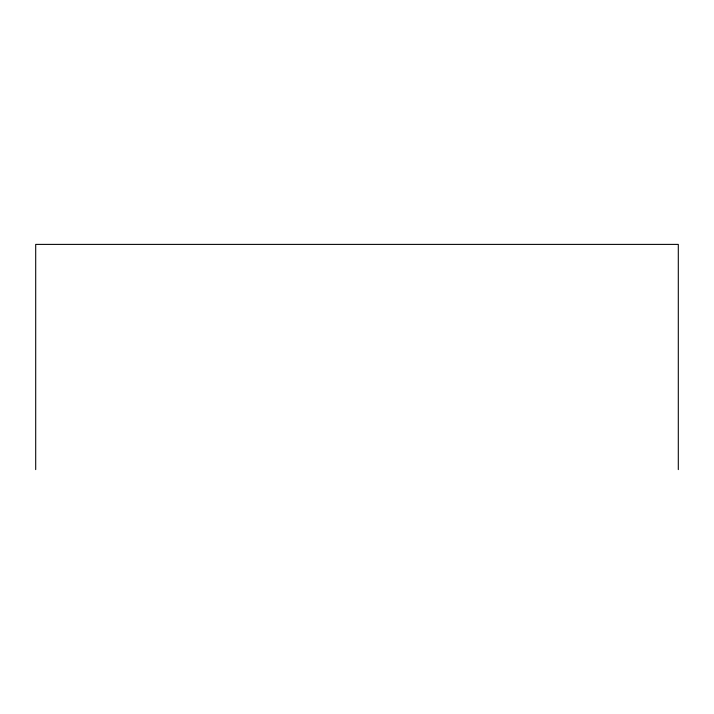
<?xml version="1.0" encoding="UTF-8"?>
<svg xmlns="http://www.w3.org/2000/svg" width="714" height="714" viewBox="0 0 714 714"><rect width="100%" height="100%" fill="white"/><g stroke="black" fill="none" stroke-linecap="round" stroke-linejoin="round"><path stroke-width="1.07" d="M678.3 469.607L678.3 244.393L35.7 244.393L35.7 469.607"/></g></svg>
